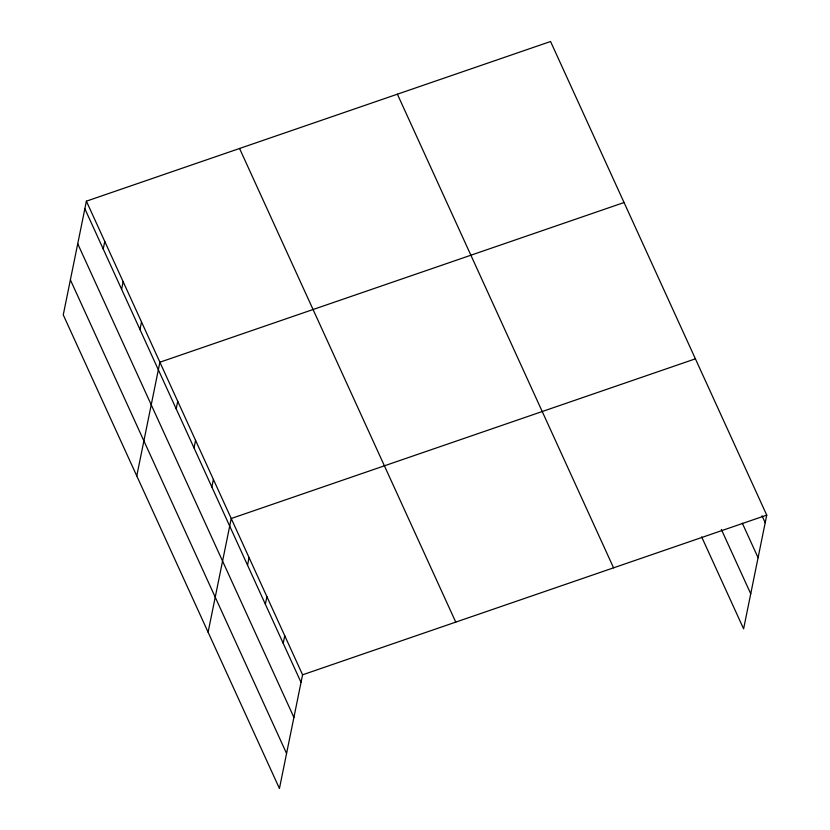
<?xml version="1.0" encoding="UTF-8"?>
<svg xmlns="http://www.w3.org/2000/svg" width="830" height="830" viewBox="0 0 830 830"><rect width="100%" height="100%" fill="white"/><g stroke="black" fill="none" stroke-linecap="round" stroke-linejoin="round"><path stroke-width="1.25" d="M86.393 201.171L63.256 314.871L279.44 788.5L302.577 674.811L86.393 201.171L550.56 41.5L766.744 515.129L743.607 628.829L701.651 536.886M103.221 249L104.767 241.437M121.605 289.255L123.141 281.692M139.98 329.52L141.515 321.947M136.763 475.901L159.889 362.212L624.056 202.53M176.188 408.848L177.724 401.284M194.023 447.92L195.558 440.357M211.858 487.002L213.393 479.439M208.102 632.201L231.238 518.511L695.405 358.83M247.527 565.147L249.073 557.584M265.361 604.219L266.907 596.656M283.196 643.302L284.742 635.739M302.577 674.811L766.744 515.129M762.054 515.804L765.208 522.703M742.342 523.242L758.081 557.718M721.363 529.447L750.735 593.803M397.383 94.195L613.567 567.824M239.559 148.487L455.753 622.116M84.847 208.745L301.031 682.374M77.719 243.761L293.913 717.4M70.384 279.845L286.568 753.474"/></g></svg>
